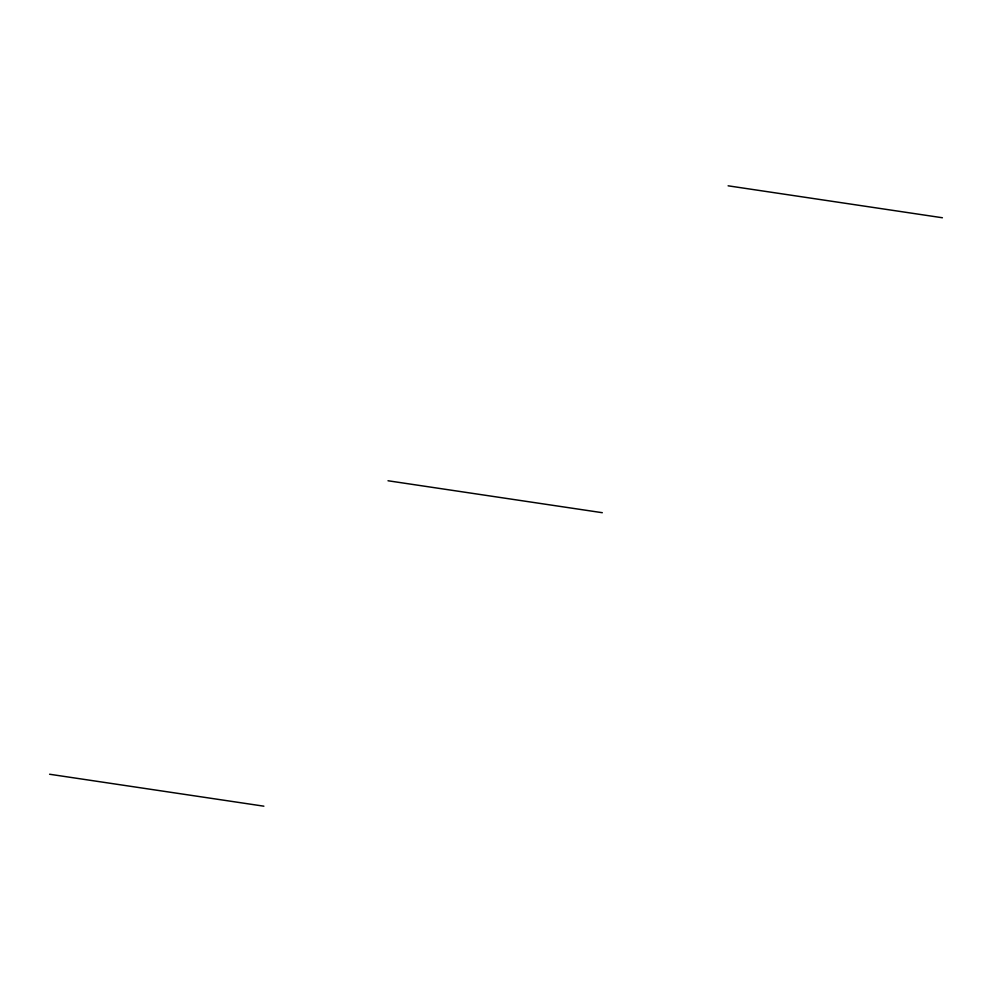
<?xml version="1.0" encoding="UTF-8"?>
<svg xmlns="http://www.w3.org/2000/svg" width="992" height="992" viewBox="0 0 992 992"><rect width="100%" height="100%" fill="white"/><g stroke="black" fill="none" stroke-linecap="round" stroke-linejoin="round"><path stroke-width="1.49" d="M728.116 185.814L942.4 217.756M388.008 480.76L602.305 512.703M49.6 774.244L263.884 806.186"/></g></svg>
